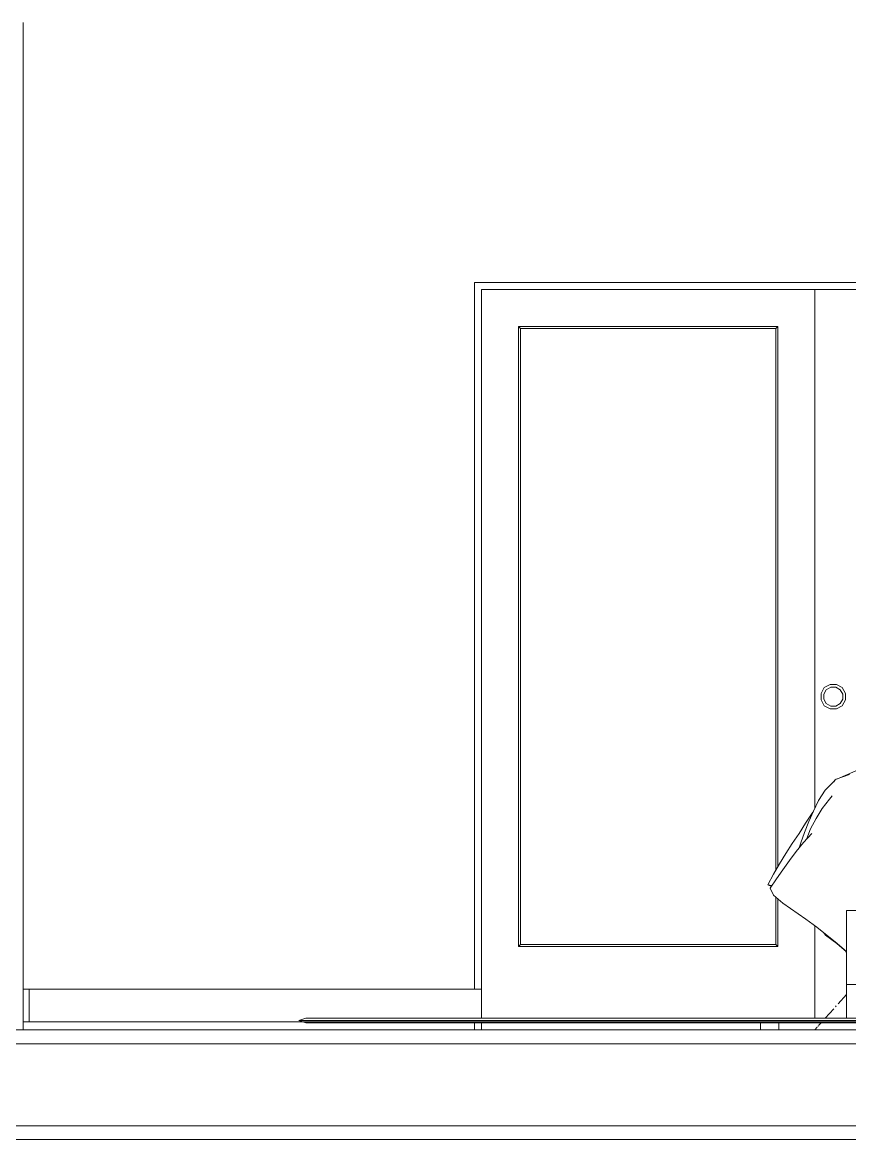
# Model space of a CAD drawing. Header units: inches. Extents: x 99 to 15695, y -7208 to 2559.
# Drawn here: x 14321.2 to 14410.5, y -3716.6 to -3595.8 of the extents above; entities that cross this region are included whole.
import ezdxf

# ---------------------------------------------------------------- set-up
doc = ezdxf.new("R2010")
doc.units = ezdxf.units.IN
doc.header["$LTSCALE"] = 96
doc.header["$MEASUREMENT"] = 0
doc.layers.add('Common', color=4, linetype='Continuous', lineweight=5)

msp = doc.modelspace()

# ---------------------------------------------------------------- linework, layer by layer
at = {"layer": 'Common'}
for p, q in [((14321.27, -3595.82), (14321.27, -3704.7)), ((14370.02, -3623.95), (14370.02, -3700.32)), ((14370.02, -3700.32), (14370.02, -3623.95)), ((14370.02, -3623.95), (14443.52, -3623.95)), ((14443.52, -3623.95), (14370.02, -3623.95)), ((14370.77, -3624.7), (14370.77, -3700.32)), ((14370.77, -3624.7), (14370.77, -3700.32)), ((14442.77, -3624.7), (14370.77, -3624.7)), ((14442.77, -3624.7), (14370.77, -3624.7)), ((14406.77, -3624.7), (14406.77, -3680.76)), ((14406.77, -3624.7), (14406.77, -3680.76)), ((14402.77, -3628.7), (14374.77, -3628.7)), ((14374.77, -3628.7), (14374.99, -3628.91)), ((14374.77, -3695.7), (14374.77, -3628.7)), ((14374.99, -3628.91), (14374.99, -3695.48)), ((14402.56, -3628.91), (14374.99, -3628.91)), ((14402.77, -3628.7), (14402.56, -3628.91)), ((14402.56, -3687.44), (14402.56, -3628.91)), ((14402.77, -3687.06), (14402.77, -3628.7)), ((14407.45, -3668.34), (14407.8, -3667.72)), ((14407.45, -3669.05), (14407.45, -3668.34)), ((14407.75, -3668.42), (14408.02, -3667.94)), ((14408.42, -3667.37), (14407.8, -3667.72)), ((14408.02, -3667.94), (14408.5, -3667.67)), ((14409.13, -3667.37), (14408.42, -3667.37)), ((14409.05, -3667.67), (14408.5, -3667.67)), ((14409.05, -3667.67), (14409.53, -3667.94)), ((14409.13, -3667.37), (14409.75, -3667.72)), ((14409.8, -3668.42), (14409.53, -3667.94)), ((14410.1, -3668.34), (14409.75, -3667.72)), ((14410.1, -3669.05), (14410.1, -3668.34)), ((14407.8, -3669.67), (14407.45, -3669.05)), ((14407.75, -3668.97), (14407.75, -3668.42)), ((14407.75, -3668.97), (14408.02, -3669.45)), ((14408.02, -3669.45), (14408.5, -3669.72)), ((14409.05, -3669.72), (14409.53, -3669.45)), ((14409.8, -3668.97), (14409.53, -3669.45)), ((14410.1, -3669.05), (14409.75, -3669.67)), ((14409.8, -3668.42), (14409.8, -3668.97)), ((14407.8, -3669.67), (14408.42, -3670.02)), ((14409.13, -3670.02), (14408.42, -3670.02)), ((14409.05, -3669.72), (14408.5, -3669.72)), ((14409.75, -3669.67), (14409.13, -3670.02)), ((14411.98, -3676.38), (14409.22, -3677.56)), ((14408.92, -3677.8), (14407.91, -3678.8)), ((14408.83, -3677.89), (14408.96, -3677.67)), ((14408.97, -3677.67), (14408.84, -3677.87)), ((14409.1, -3677.61), (14408.97, -3677.67)), ((14409.1, -3677.61), (14410.53, -3677.1)), ((14409.18, -3677.58), (14409.18, -3677.57)), ((14409.22, -3677.56), (14409.2, -3677.57)), ((14407.19, -3679.92), (14407.91, -3678.8)), ((14406.63, -3681.06), (14407.19, -3679.92)), ((14408.38, -3679.76), (14407.58, -3680.79)), ((14408.38, -3679.76), (14408.65, -3679.42)), ((14405.79, -3682.38), (14406.51, -3681.27)), ((14406.63, -3681.06), (14406.12, -3682.2)), ((14406.57, -3681.18), (14406.51, -3681.27)), ((14406.92, -3681.87), (14407.58, -3680.79)), ((14405.07, -3683.47), (14405.79, -3682.38)), ((14406.12, -3682.2), (14405.66, -3683.36)), ((14406.32, -3682.97), (14406.92, -3681.87)), ((14404.34, -3684.55), (14405.07, -3683.47)), ((14405.25, -3684.51), (14405.66, -3683.36)), ((14405.56, -3684.44), (14406.44, -3683.47)), ((14405.93, -3684.03), (14406.32, -3682.97)), ((14403.63, -3685.64), (14404.34, -3684.55)), ((14405.56, -3684.44), (14404.77, -3685.42)), ((14405.09, -3685.02), (14405.25, -3684.51)), ((14402.95, -3686.75), (14403.63, -3685.64)), ((14403.34, -3687.4), (14404.05, -3686.4)), ((14404.77, -3685.42), (14404.05, -3686.4)), ((14402.95, -3686.75), (14402.31, -3687.87)), ((14402.64, -3688.39), (14403.34, -3687.4)), ((14402.31, -3687.87), (14401.7, -3689.02)), ((14401.97, -3689.4), (14402.64, -3688.39)), ((14402.15, -3689.12), (14401.7, -3689.02)), ((14401.7, -3689.02), (14402.1, -3689.2)), ((14402.33, -3690.13), (14401.97, -3689.4)), ((14403.34, -3691), (14402.33, -3690.13)), ((14402.56, -3695.48), (14402.56, -3690.32)), ((14402.77, -3695.7), (14402.77, -3690.51)), ((14405.8, -3692.74), (14403.34, -3691)), ((14410.21, -3703.45), (14410.21, -3691.82)), ((14410.21, -3691.82), (14414.39, -3691.82)), ((14406.99, -3693.62), (14405.8, -3692.74)), ((14406.77, -3703.45), (14406.77, -3693.46)), ((14406.77, -3703.45), (14406.77, -3693.46)), ((14409.2, -3695.38), (14406.99, -3693.62)), ((14407.7, -3694.19), (14407.92, -3694.47)), ((14407.91, -3694.35), (14407.92, -3694.47)), ((14407.92, -3694.47), (14409.17, -3695.38)), ((14374.99, -3695.48), (14374.77, -3695.7)), ((14374.77, -3695.7), (14402.77, -3695.7)), ((14374.99, -3695.48), (14402.56, -3695.48)), ((14402.56, -3695.48), (14402.77, -3695.7)), ((14409.17, -3695.38), (14410.21, -3696.26)), ((14410.21, -3696.25), (14409.2, -3695.38)), ((14410.21, -3696.35), (14410.11, -3696.18)), ((14410.21, -3697.26), (14410.21, -3696.68)), ((14410.21, -3697.2), (14410.21, -3697.26)), ((14410.21, -3697.26), (14410.21, -3697.23)), ((14370.77, -3700.32), (14321.27, -3700.32)), ((14321.9, -3703.82), (14321.9, -3700.32)), ((14370.77, -3700.32), (14370.77, -3703.45)), ((14410.21, -3700.87), (14409.29, -3701.9)), ((14410.21, -3699.82), (14480.74, -3699.82)), ((14409.1, -3702.11), (14409.01, -3702.21)), ((14408.83, -3702.42), (14407.9, -3703.45)), ((14321.27, -3703.82), (14493.27, -3703.82)), ((14351.41, -3703.82), (14321.27, -3703.82)), ((14321.27, -3704.7), (14321.27, -3703.82)), ((14351.03, -3703.7), (14351.78, -3703.45)), ((14459.03, -3703.7), (14351.03, -3703.7)), ((14351.03, -3703.7), (14351.78, -3703.95)), ((14458.28, -3703.45), (14351.78, -3703.45)), ((14351.78, -3703.95), (14458.28, -3703.95)), ((14370.02, -3704.7), (14370.02, -3703.95)), ((14370.02, -3703.95), (14370.02, -3704.7)), ((14370.02, -3704.7), (14370.02, -3703.95)), ((14370.77, -3704.7), (14370.77, -3703.95)), ((14400.9, -3703.95), (14400.9, -3704.7)), ((14402.9, -3703.95), (14402.9, -3704.7)), ((14406.77, -3704.7), (14407.04, -3704.4)), ((14407.1, -3704.34), (14407.13, -3704.31)), ((14407.18, -3704.25), (14407.45, -3703.95)), ((13851.77, -3704.7), (14499.77, -3704.7)), ((14321.27, -3704.7), (14320.77, -3704.7)), ((14493.27, -3704.7), (14321.27, -3704.7)), ((14187.4, -3706.2), (14498.65, -3706.2)), ((14498.65, -3715.07), (14187.4, -3715.07)), ((14499.77, -3716.57), (14186.27, -3716.57))]:
    msp.add_line(p, q, dxfattribs=at)

doc.saveas('drawing.dxf')
